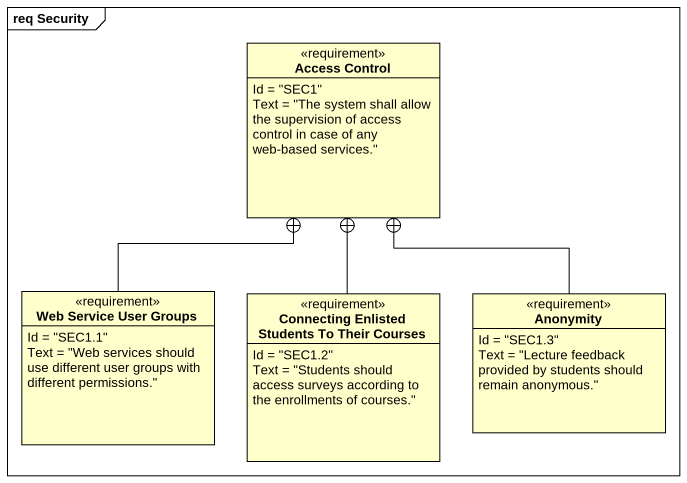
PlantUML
@startuml
mainframe req Security
hide circle
hide empty members
class "Access Control" as Access_Control <<requirement>> {
  Id = "SEC1"
  Text = "The system shall allow the supervision of access control in case of any web-based services."
}
class "Web Service User Groups" as Web_Service_User_Groups <<requirement>> {
  Id = "SEC1.1"
  Text = "Web services should use different user groups with different permissions."
}
class "Connecting Enlisted Students To Their Courses" as Connecting_Enlisted <<requirement>> {
  Id = "SEC1.2"
  Text = "Students should access surveys according to the enrollments of courses."
}
class Anonymity <<requirement>> {
  Id = "SEC1.3"
  Text = "Lecture feedback provided by students should remain anonymous."
}
Web_Service_User_Groups -up-+ Access_Control
Connecting_Enlisted -up-+ Access_Control
Anonymity -up-+ Access_Control
@enduml
